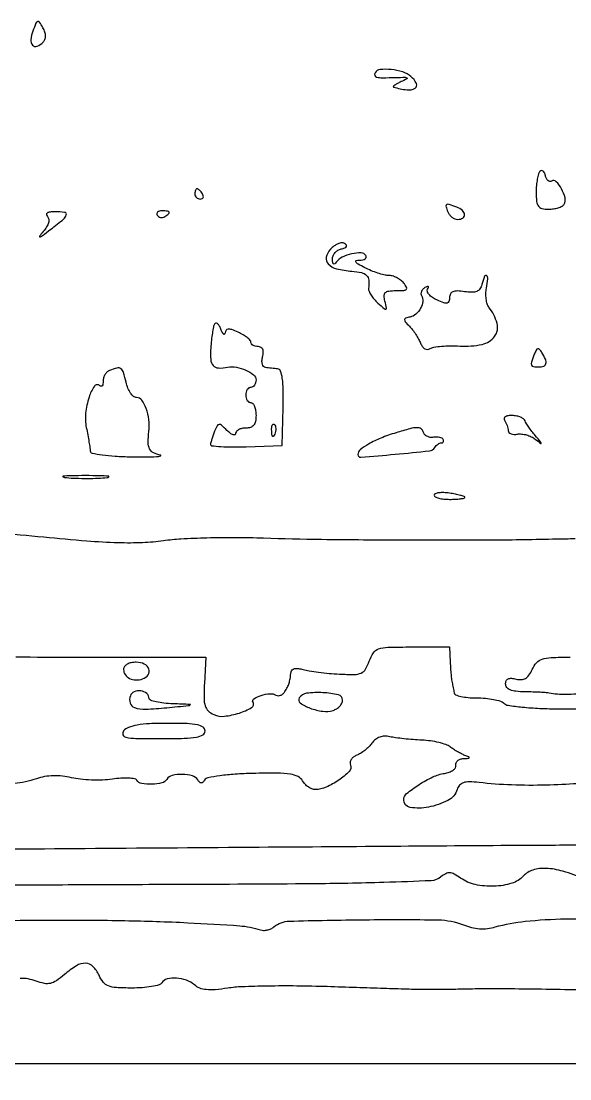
# Model space of a CAD drawing. Extents: x 0 to 5034, y 0 to 2560.
# Drawn here: x 698.9 to 806.6, y 260.2 to 467.9 of the extents above; entities that cross this region are included whole.
import ezdxf

# ---------------------------------------------------------------- set-up
doc = ezdxf.new("R2010")
doc.units = 0

msp = doc.modelspace()

# ---------------------------------------------------------------- linework, layer by layer
for points in [[(537.766971, 263.219699, 0.000035), (601.115625, 263.199988, 0.000045), (676.65134, 263.188681, 0.000036), (758.5, 263.189695, -0.00005), (959.629134, 263.186606, -0.002021), (1003.377606, 263.004753, -0.002765)], [(629.432217, 304.843757, 0.000025), (653.559375, 305.012553, 0.000082), (681.363324, 305.213055, 0.000053), (713.5, 305.453509, -0.000033), (745.636676, 305.695296, -0.00005), (773.440625, 305.899877, -0.000016), (797.567791, 306.07423, -0.001513), (801, 306.088541, 0.001338), (803.797474, 306.099229, 0.000148), (810.2, 306.142723, 0.00018)], [(807.681127, 366.21787, 0.005017), (804, 366.166433, -0.004754), (791.299605, 365.982287, -0.002067), (774.420721, 365.967837, -0.002021), (757.843247, 366.089188, -0.006031), (746.5, 366.354944, 0.008106), (741.034129, 366.460313, 0.007253), (735.361187, 366.395394, 0.007294), (730.268099, 366.188823, 0.022429), (726.835955, 365.844551, -0.026941), (722.748619, 365.471759, -0.016812), (717.938454, 365.455086, -0.012423), (711.780726, 365.794096, -0.004915), (703.335955, 366.553397, 0.007462), (694.065727, 367.339336, 0.010622)], [(697.878633, 343.060371, 0.002696), (709.074139, 343), (735.148278, 343), (734.873822, 337.828995, 0.013293), (734.797441, 334.94101, 0.073439), (735.024251, 333.406645, 0.131366), (735.620505, 332.44411, 0.08401), (736.722059, 331.710817, 0.134476), (738.784799, 331.394101, 0.047773), (741.728569, 332.02299, 0.053327), (744.143633, 333.079825, 0.424363), (744.413357, 334.140191, -0.413754), (744.575382, 334.828959, -0.063194), (745.995369, 335.478347, -0.053667), (747.750391, 335.825846, -0.161846), (748.921953, 335.548236, 0.134075), (749.342265, 335.424175, 0.099075), (749.821834, 335.509983, 0.086129), (750.287852, 335.793393, 0.071871), (750.665589, 336.233688, 0.022219), (751.176912, 337.124365, 0.043721), (751.486609, 337.879223, 0.036412), (751.69247, 338.761802, 0.01122), (751.875, 340.116631, -0.195169), (752.093268, 340.519061, -0.124543), (752.581296, 340.749126, -0.080202), (753.320669, 340.773276, -0.038802), (754.25, 340.580072, 0.030058), (755.437444, 340.31149, 0.009036), (757.271417, 340.045046, 0.009022), (759.344236, 339.819978, 0.009675), (761.376101, 339.675953, 0.013443), (764.31262, 339.6039, 0.102081), (765.660702, 339.885334, 0.160483), (766.498238, 340.631128, 0.047434), (767.223927, 342.212512, -0.063941), (768.036643, 343.840023, -0.166157), (769.065266, 344.623037, -0.074128), (770.875869, 344.940098, -0.006343), (775.597825, 345), (783, 345), (783.125, 342, 0.006245), (783.191207, 340.778121, 0.006714), (783.286719, 339.5875, 0.006389), (783.39544, 338.568134, 0.031497), (783.5, 338, -0.009327), (783.604845, 337.544688, -0.005581), (783.713281, 337, -0.005586), (783.809146, 336.455184, -0.009662), (783.875, 336, 0.276632), (784.179073, 335.611522, 0.036179), (785.226406, 335.29375, 0.0337), (786.643268, 335.072534, 0.02188), (788.3, 335, -0.022259), (790.022787, 334.923266, -0.026003), (791.643714, 334.693161, -0.026325), (792.972387, 334.360047, -0.122383), (793.644558, 333.955442, 0.162309), (794.476939, 333.539315, 0.009863), (797.27933, 333.195575, 0.013894), (800.69721, 332.940341, 0.009777), (804.551422, 332.835488, 0.004622), (810.51522, 332.845022, 0.044057)], [(810.129743, 335.936803, -0.022428), (805.789859, 335.664585, -0.052466), (802.553839, 335.946966, 0.031306), (801.979669, 336.021615, 0.004247), (800.768236, 336.092201, 0.004879), (799.329587, 336.149705, 0.004098), (797.803839, 336.183271, -0.022617), (796.041461, 336.287418, -0.070861), (794.89326, 336.575392, -0.125115), (794.242069, 337.056353, -0.173125), (794, 337.734515, -0.105701), (794.133538, 338.359135, -0.180072), (794.503425, 338.734862, -0.12913), (795.135626, 338.849948, -0.044782), (796.057271, 338.695274, 0.073728), (797.079204, 338.583867, 0.125351), (797.898754, 338.826649, 0.107179), (798.587003, 339.469038, 0.044725), (799.217786, 340.578643, -0.074945), (800.080158, 341.903158, -0.133158), (801.162239, 342.611006, -0.069033), (802.935725, 342.927657, -0.00971), (806.660515, 343, -0.008616)], [(808.123613, 318.144414, -0.008745), (801.932217, 317.860813, -0.016164), (795.152003, 317.888212, -0.019341), (788.784275, 318.366961, 0.021497), (786.878126, 318.502013, 0.084195), (785.714076, 318.337678, 0.137559), (784.978738, 317.85418, 0.102462), (784.501021, 317.003218, -0.199355), (782.690762, 314.857848, -0.072074), (778.846153, 313.530382, -0.088196), (775.284845, 313.485409, -0.367151), (774, 314.999293, -0.225697), (774.566702, 316.190789, -0.027396), (776.97685, 317.941083, -0.032519), (779.734086, 319.477268, -0.073607), (782.013097, 320.173145, 0.047893), (782.946579, 320.406651, 0.070178), (783.696035, 320.797734, 0.093184), (784.155291, 321.277188, 0.197294), (784.25, 321.773741, -0.146142), (784.292272, 322.246836, -0.119408), (784.5875, 322.662977, -0.097867), (785.099811, 322.956959, -0.070306), (785.75, 323.078947, 0.007621), (786.679059, 323.13506, 0.287493), (786.840997, 323.25449, 0.408442), (786.776164, 323.407804, 0.010158), (786, 323.71322, -0.027118), (785.324372, 324.005901, -0.014812), (784.528403, 324.433163, -0.014724), (783.743098, 324.916483, -0.022648), (783.09669, 325.384273, 0.08574), (782.287158, 325.827221, 0.024284), (780.902199, 326.227042, 0.023707), (779.26797, 326.533011, 0.02305), (777.59669, 326.686507, -0.008471), (775.864329, 326.794812, -0.007282), (774.046733, 326.966066, -0.00735), (772.401248, 327.169829, -0.020887), (771.264528, 327.376292, 0.063957), (770.234138, 327.473124, 0.077551), (769.28197, 327.291158, 0.079471), (768.448457, 326.833391, 0.071561), (767.764528, 326.123931, -0.039846), (767.153694, 325.404361, -0.027954), (766.362345, 324.694163, -0.028333), (765.522254, 324.095856, -0.051366), (764.766859, 323.722, 0.074395), (764.142476, 323.37647, 0.089134), (763.690558, 322.880577, 0.101713), (763.478535, 322.314734, 0.131294), (763.53663, 321.765141, -0.29617), (763.275699, 320.537752, -0.045146), (761.258534, 318.855151, -0.046463), (758.758006, 317.449475, -0.105202), (756.645398, 317, -0.093049), (755.984162, 317.124129, -0.056177), (755.276053, 317.495811, -0.053662), (754.630926, 318.042312, -0.062719), (754.154802, 318.687868, 0.151293), (753.250797, 319.547566, 0.077669), (751.745004, 320.021535, 0.037024), (749.19587, 320.215401, 0.006545), (744.397939, 320.161672, 0.01072), (740.899864, 320.001607, 0.017141), (737.924698, 319.698754, 0.013076), (735.567124, 319.313755, 0.210321), (734.917827, 318.867042, -0.057326), (734.571065, 318.42764, -0.204674), (734.246227, 318.296236, -0.198327), (733.919492, 318.438614, -0.053727), (733.565983, 318.893237, 0.190085), (732.501411, 319.688398, 0.062141), (730.52611, 319.97023, 0.062314), (728.552979, 319.758555, 0.199039), (727.5, 319, -0.197914), (726.517391, 318.288902, -0.051489), (724.544307, 318.025367, -0.051458), (722.572683, 318.169422, -0.213524), (721.608866, 318.823852, 0.220688), (721.172547, 319.111469, 0.026086), (719.986185, 319.225993, 0.02727), (718.484033, 319.210292, 0.019089), (716.799849, 319.035946, -0.02666), (714.883072, 318.8668, -0.017656), (712.67313, 318.868124, -0.017789), (710.520006, 319.022293, -0.032707), (708.789529, 319.323699, 0.031886), (706.983226, 319.641368, 0.035282), (705.211696, 319.711916, 0.036506), (703.504585, 319.534233, 0.039706), (701.890305, 319.111605, -0.065247), (697.527835, 318.20401, -0.060559)], [(809.5, 299.451546, 0.026196), (805.257885, 300.942751, 0.059765), (801.916623, 301.503459, 0.085531), (799.361593, 301.185596, 0.136034), (797.512562, 300.013881, -0.137324), (795.225178, 298.572493, -0.06377), (791.732172, 298.001682, -0.061997), (788.053396, 298.330774, -0.099819), (785.179548, 299.586793, 0.027071), (783.906076, 300.379678, 0.110029), (783.034993, 300.633541, 0.137812), (782.246894, 300.46598, 0.052367), (781.303174, 299.836793, -0.162857), (779.366838, 299.086224, -0.004377), (770.114945, 298.733026, -0.005472), (755.983787, 298.472164, -0.001025), (730.096132, 298.330737, 0.000185), (710.408542, 298.256266, 0.000237), (692.278239, 298.1724, 0.000182)], [(694.530772, 291.261557, -0.002523), (705.590984, 291.353121, -0.005421), (719.268459, 291.249023, -0.007365), (731.606977, 290.839448, -0.005894), (741.794416, 290.230536, -0.062163), (745.876748, 289.42146, 0.082761), (746.497371, 289.324692, 0.053134), (747.222931, 289.409705, 0.05181), (747.937303, 289.651472, 0.065811), (748.526191, 290.021737, -0.168017), (751.51129, 291.144657, -0.004122), (766.379851, 291.421727, -0.006196), (780.782341, 291.392866, -0.091413), (785.723349, 290.408162, 0.035908), (787.326186, 289.899587, 0.04236), (788.899064, 289.66059, 0.043664), (790.447815, 289.693346, 0.042746), (791.97877, 289.993911, -0.045004), (797.86432, 291.121864, -0.02011), (805.744158, 291.588811, -0.01767), (815.090265, 291.435878, -0.012422)], [(812.902156, 277.501341, 0.0021), (805.652912, 277.676519, 0.001983), (798.261883, 277.79474, 0.001969), (791.715062, 277.847703, 0.006915), (787.5, 277.806903, -0.001811), (784.217186, 277.741606, -0.00187), (780.96875, 277.700911, -0.001804), (778.154142, 277.686332, -0.008011), (776.5, 277.710236, -0.000374), (774.610345, 277.76925, -0.000038), (770.109521, 277.913522, -0.000047), (764.746052, 278.086359, -0.000038), (758.957945, 278.273863, 0.005759), (753.026947, 278.398078, 0.006176), (747.231222, 278.381099, 0.005878), (742.255554, 278.246537, 0.028838), (739.457945, 277.975859, -0.016543), (736.9895, 277.675639, -0.045924), (735.2432, 277.682345, -0.066606), (733.946251, 277.984157, -0.09095), (732.921259, 278.602836, 0.09437), (731.339355, 279.543083, 0.071702), (729.360139, 279.954463, 0.079299), (727.556241, 279.779856, 0.192958), (726.5, 279, -0.192166), (725.972646, 278.609391, -0.022474), (724.512376, 278.29375, -0.02436), (722.669082, 278.072931, -0.017631), (720.601498, 278, -0.013862), (717.583036, 278.083698, -0.079145), (716.020577, 278.422289, -0.129746), (715.018513, 279.152014, -0.064038), (714.181954, 280.5, 0.085283), (712.990495, 282.250248, 0.197655), (711.561505, 282.875895, 0.144136), (709.764537, 282.390358, 0.040064), (707.382237, 280.652363, -0.026453), (705.802382, 279.432618, -0.094268), (704.63899, 278.917821, -0.10761), (703.453704, 278.900964, -0.040209), (701.846098, 279.364193, 0.047843), (700.283541, 279.788765, 0.052166), (698.714109, 279.891648, 0.044042)]]:
    msp.add_lwpolyline(points, format="xyb")
for points in [[(701.186556, 466, 0.064214), (700.780909, 464.287264, 0.213469), (701.13245, 463.21324, 0.313981), (702.012166, 463.011541, 0.100919), (703.191125, 463.791125, 0.096692), (703.571598, 464.356172, 0.102282), (703.701698, 465.011518, 0.083087), (703.568087, 465.773083, 0.043268), (703.16856, 466.653625, 0.020348), (702.514156, 467.713545, 0.335705), (702.144357, 467.839887, 0.21593), (701.795214, 467.518596, 0.010195)], [(768.367878, 457.786222, 0.22566), (768.311082, 457.270508, 0.260666), (768.676503, 456.945707, 0.055973), (769.801078, 456.827416, 0.005635), (772.5, 456.876807, -0.004432), (774.252092, 456.913087, -0.17704), (774.609492, 456.787221, -0.539045), (774.587253, 456.580266, -0.011732), (773.5, 456.053055, 0.014587), (772.766475, 455.69218, 0.032133), (772.234375, 455.365491, 0.060425), (771.963001, 455.119898, 0.546222), (772, 454.993774, 0.040159), (774.651007, 454.441764, 0.168737), (776.218818, 454.774795, 0.391178), (776.491692, 455.718731, 0.103802), (775.423941, 457.063123, 0.097457), (773.794646, 457.949879, 0.050543), (771.516838, 458.419024, 0.050543), (769.384307, 458.421419, 0.233444)], [(800.75, 438.423045, 0.126035), (800.459059, 437.926962, 0.024579), (800.220312, 436.909686, 0.024691), (800.055046, 435.664947, 0.02066), (800, 434.333333, 0.023884), (800.087696, 432.498509, 0.134949), (800.433074, 431.591393, 0.184086), (801.132964, 431.138201, 0.052682), (802.440983, 431, 0.036881), (803.419726, 431.072292, 0.040922), (804.342723, 431.287679, 0.044911), (805.086053, 431.602668, 0.132427), (805.487227, 431.979333, 0.203268), (805.675939, 433.207158, 0.062235), (804.977424, 434.992831, 0.069657), (803.93387, 436.405381, 0.350647), (803.025509, 436.515765, -0.175522), (802.667175, 436.44086, -0.146782), (802.312475, 436.604787, -0.103007), (802.014589, 437.003955, -0.05888), (801.825682, 437.577469, 0.054257), (801.646935, 438.137454, 0.122409), (801.375357, 438.486663, 0.198679), (801.061263, 438.574927, 0.169427)], [(733, 434, 0.105053), (733.081062, 433.618444, 0.099167), (733.311086, 433.29375, 0.09642), (733.654762, 433.076123, 0.093332), (734.059017, 433, 0.108972), (734.413961, 433.078288, 0.182303), (734.6254, 433.29375, 0.161196), (734.656512, 433.6179, 0.082592), (734.5, 434, 0.029505), (734.231006, 434.382774, 0.035638), (733.933975, 434.70625, 0.038439), (733.65171, 434.934461, 0.151918), (733.440983, 435, 0.210953), (733.272352, 434.92554, 0.081139), (733.129539, 434.70625, 0.061769), (733.032345, 434.382849, 0.042167)], [(704.036346, 429.563654, -0.162005), (704.301386, 429.034278, -0.102164), (704.259097, 428.338005, -0.073059), (703.899733, 427.511502, -0.038532), (703.236346, 426.607411, 0.013165), (702.481725, 425.681316, 0.728704), (702.56748, 425.556522, 0.088023), (703.059932, 425.804399, 0.003385), (704.694671, 427.043757, 0.008051), (707.239171, 429.066127, 0.161516), (707.760762, 429.892804, 0.449012), (707.424742, 430.382423, 0.031327), (705.55, 430.5, 0.027848), (704.569519, 430.445348, 0.111109), (704.004138, 430.25, 0.288794), (703.854414, 429.943593, 0.171048)], [(725.613087, 429.817021, 0.108766), (725.88478, 429.536973, 0.099739), (726.257398, 429.385962, 0.095385), (726.673795, 429.387618, 0.090093), (727.069098, 429.542705, 0.02679), (727.852054, 430.086603, 0.350126), (727.929499, 430.40792, 0.269722), (727.618676, 430.623697, 0.019984), (726.543989, 430.666667, 0.059057), (726.024148, 430.605052, 0.126631), (725.669932, 430.417083, 0.191218), (725.534562, 430.139071, 0.158515)], [(782.638374, 430.5, 0.074185), (782.962529, 429.926569, 0.064359), (783.454091, 429.440625, 0.06686), (784.031441, 429.111903, 0.096313), (784.606989, 429, 0.127945), (785.604576, 429.25952, 0.293113), (785.955688, 429.915368, 0.201856), (785.528974, 430.740881, 0.082423), (784.418213, 431.393011, 0.010164), (782.918683, 431.933731, 0.200314), (782.440065, 431.900345, 0.357471), (782.289727, 431.562907, 0.024732)], [(759.608418, 423.119801, 0.128884), (758.792268, 421.54909, 0.25458), (759.163799, 420.235895, 0.140964), (760.835621, 419.286587, 0.040095), (763.816474, 418.817161, -0.034251), (765.717019, 418.540555, -0.148306), (766.702234, 417.992738, -0.172379), (767.13493, 417.042906, -0.050202), (767.111656, 415.411166, 0.133028), (767.19275, 414.874316, 0.038307), (767.592232, 414.12717, 0.035609), (768.191421, 413.320319, 0.03133), (768.923624, 412.569119, 0.004483), (770.207669, 411.427848, 0.243843), (770.513786, 411.353169, 0.409768), (770.642946, 411.56199, 0.007978), (770.31382, 412.907953, -0.050769), (770.142592, 414.008646, -0.218794), (770.380933, 414.608989, -0.164963), (771.053068, 414.921395, -0.027034), (772.505813, 415, 0.014652), (774.009884, 415.044086, 0.184226), (774.519052, 415.273284, 0.341425), (774.571253, 415.687282, 0.040051), (774, 416.5, 0.060047), (773.393698, 417.074097, 0.04393), (772.602843, 417.559375, 0.044602), (771.758098, 417.890349, 0.071189), (770.991862, 418, -0.057698), (770.118961, 418.101066, -0.020432), (768.905178, 418.438815, -0.019964), (767.590327, 418.922017, -0.022161), (766.364307, 419.493839, -0.011474), (765.064327, 420.210238, -0.10819), (764.597572, 420.638284, -0.505288), (764.683125, 420.894176, -0.077405), (765.309017, 420.993839, 0.049662), (765.96265, 421.06117, 0.107651), (766.422131, 421.264363, 0.183194), (766.616657, 421.562844, 0.194599), (766.558021, 421.90612, 0.257755), (765.636786, 422.424683, 0.058053), (763.78335, 422.224087, 0.056585), (761.890313, 421.561186, 0.132482), (760.765313, 420.587716, -0.068378), (760.458821, 420.245645, -0.356371), (760.223502, 420.241178, -0.195508), (760.061675, 420.524504, -0.030928), (760.015313, 421.176676, -0.09865), (760.141806, 421.843272, -0.081308), (760.518561, 422.462696, -0.079496), (761.082663, 422.941148, -0.087508), (761.75, 423.200137, 0.034934), (762.445472, 423.389226, 0.174852), (762.754134, 423.639603, 0.310151), (762.737189, 423.929369, 0.087455), (762.383647, 424.24988, 0.163648), (761.833706, 424.38303, 0.075097), (761.107928, 424.207889, 0.062395), (760.325716, 423.768987, 0.04986)], [(789.337677, 416.183276, -0.090047), (788.946818, 415.343004, -0.143281), (788.330365, 414.853435, -0.101718), (787.381827, 414.677089, -0.031712), (785.931296, 414.796776, 0.026304), (784.504303, 414.93006, 0.104856), (783.642742, 414.783575, 0.182449), (783.173348, 414.356447, 0.118444), (783, 413.634938, -0.073346), (782.886068, 412.862443, -0.279685), (782.538976, 412.550255, -0.137619), (781.880053, 412.607361, -0.016891), (780.531357, 413.167667, -0.041684), (779.631408, 413.672062, -0.065942), (778.970928, 414.258231, -0.092335), (778.636587, 414.830048, -0.228486), (778.685865, 415.300736, 0.04974), (778.859003, 415.65537, 0.378179), (778.797366, 415.815073, 0.232582), (778.573767, 415.820064, 0.029722), (778.138197, 415.58541, 0.070098), (777.72969, 415.245816, 0.085905), (777.463924, 414.827419, 0.100141), (777.379057, 414.397498, 0.138081), (777.486932, 414.021144, -0.167231), (777.742927, 412.887963, -0.095617), (777.324048, 411.533233, -0.09107), (776.402925, 410.375734, -0.132442), (775.236264, 409.806927, 0.032261), (774.379911, 409.583893, 0.306959), (774.160848, 409.299203, 0.197619), (774.302846, 408.884661, 0.015), (775.127361, 408, -0.030409), (775.74603, 407.293793, -0.019621), (776.377624, 406.407944, -0.019726), (776.928959, 405.489641, -0.034795), (777.298891, 404.686618, 0.061798), (777.661028, 404.000381, 0.112266), (778.127891, 403.575641, 0.141699), (778.65352, 403.450865, 0.126956), (779.189959, 403.617401, -0.099877), (779.932244, 403.892131, -0.017745), (781.410613, 404.07024, -0.018569), (783.184592, 404.154172, -0.015794), (785.058791, 404.113981, 0.0639), (789.369065, 404.436125, 0.184463), (791.852912, 406.017875, 0.23148), (792.325232, 408.556166, 0.097155), (790.72709, 411.744254, -0.092564), (790.391399, 412.398971, -0.040263), (790.188073, 413.359071, -0.038041), (790.131452, 414.44355, -0.041274), (790.243652, 415.494254, 0.019366), (790.52291, 417.340031, 0.263886), (790.265057, 417.942207, 0.505237), (789.848907, 417.820082, 0.023482)], [(736.855313, 408.433624, 0.070177), (736.649845, 407.858157, 0.011053), (736.43326, 406.672689, 0.012089), (736.24142, 405.25418, 0.010295), (736.106192, 403.75, 0.033898), (736.103228, 401.470228, 0.164497), (736.591097, 400.291894, 0.206631), (737.615655, 399.803718, 0.056931), (739.435529, 399.943422, -0.091575), (741.144252, 399.956603, -0.060499), (743.027655, 399.3827, -0.065008), (744.52451, 398.472238, -0.227429), (745, 397.480948, -0.065727), (744.925255, 396.914805, -0.083036), (744.70625, 396.435028, -0.099156), (744.381348, 396.114121, -0.14642), (744, 396, 0.148195), (743.618646, 395.884432, 0.098894), (743.29375, 395.559375, 0.082425), (743.074694, 395.073457, 0.064853), (743, 394.5, 0.064853), (743.074694, 393.926543, 0.082425), (743.29375, 393.440625, 0.098894), (743.618646, 393.115568, 0.148195), (744, 393, -0.226478), (744.382936, 392.817169, -0.074992), (744.70625, 392.265625, -0.057076), (744.926884, 391.457356, -0.038131), (745, 390.5, -0.044917), (744.893532, 389.317234, -0.124434), (744.55, 388.5625, -0.149477), (743.935258, 388.142566, -0.07578), (743, 388, 0.051602), (742.234755, 387.920813, 0.071518), (741.5875, 387.685268, 0.091543), (741.152489, 387.337512, 0.180377), (741, 386.928571, -0.292212), (740.843313, 386.683359, -0.199012), (740.502405, 386.66947, -0.078476), (739.957627, 386.973341, -0.03), (739.30606, 387.551082, 0.014705), (738.243861, 388.552573, 0.202695), (737.753531, 388.718668, 0.262306), (737.366384, 388.461455, 0.024236), (736.876346, 387.372511, 0.008485), (736.589518, 386.60451, 0.009118), (736.336058, 385.845331, 0.008733), (736.141963, 385.186556, 0.042161), (736.070285, 384.803085, 0.413235), (736.289591, 384.533665, 0.009475), (738.097587, 384.379789, 0.015569), (740.364216, 384.300836, 0.009212), (743.070435, 384.340726), (750.14087, 384.575282), (750.320435, 392.03595, 0.009097), (750.341043, 395.546602, 0.031969), (750.169017, 397.798605, 0.052155), (749.825826, 399.174922, 0.28788), (749.25, 399.623309, -0.000755), (748.690233, 399.680897, -0.000481), (748.039177, 399.749503, -0.000483), (747.400782, 399.81802, -0.000899), (746.883369, 399.875, -0.190839), (746.499096, 400.079287, -0.10858), (746.248382, 400.550781, -0.079864), (746.171819, 401.225341, -0.0524), (746.289749, 402, 0.047946), (746.429127, 402.863891, 0.120594), (746.318305, 403.487449, 0.169691), (745.968104, 403.861786, 0.121219), (745.40638, 404, -0.057768), (744.868478, 404.062355, -0.076984), (744.413124, 404.246599, -0.095837), (744.107984, 404.519255, -0.164066), (744, 404.839485, 0.190598), (743.843176, 405.235938, 0.037004), (743.265625, 405.766975, 0.034577), (742.457269, 406.320433, 0.025934), (741.5, 406.818046, 0.017815), (740.23658, 407.34019, 0.098082), (739.512657, 407.457563, 0.232118), (739.112072, 407.243402, 0.142588), (738.929715, 406.728561, -0.141162), (738.832117, 406.450552, -0.440107), (738.657645, 406.428892, -0.101932), (738.400091, 406.759409, -0.02139), (738.102217, 407.433624, 0.036891), (737.777092, 408.111879, 0.093799), (737.423589, 408.524993, 0.207228), (737.107447, 408.611563, 0.241101)], [(799.639163, 402.502058, 0.012459), (799.09534, 400.971953, 0.163417), (799.099728, 400.378485, 0.279769), (799.462075, 400.077079, 0.03708), (800.5, 400, 0.089174), (801.474714, 400.175233, 0.254903), (801.911784, 400.677741, 0.160791), (801.824426, 401.529825, 0.036004), (801.123851, 402.833846, 0.038367), (800.660796, 403.453612, 0.274684), (800.319776, 403.565218, 0.222828), (800.005596, 403.322208, 0.026892)], [(716.25, 399.337719, 0.096788), (715.772005, 399.026936, 0.06555), (715.367188, 398.516393, 0.062877), (715.09334, 397.892993, 0.072204), (715, 397.25, -0.03962), (714.955212, 396.685664, -0.113434), (714.808612, 396.323159, -0.249945), (714.593779, 396.21383, -0.19395), (714.348467, 396.318199, 0.466016), (713.283169, 396.225512, 0.07479), (712.216268, 394.08569, 0.052601), (711.552444, 390.942168, 0.075379), (711.687359, 388.101904, -0.003777), (711.967256, 386.649551, -0.004392), (712.210819, 385.264309, -0.003916), (712.397345, 384.089308, -0.026136), (712.454889, 383.5, 0.343843), (712.806569, 383.088719, 0.015143), (714.78442, 382.747751, 0.019697), (717.361426, 382.486472, 0.011125), (720.5, 382.362728, 0.004812), (723.430174, 382.340652, 0.013358), (725.489062, 382.399971, 0.05451), (726.255666, 382.527172, 0.787359), (726.25, 382.682279, -0.06564), (724.865743, 383.158591, -0.16496), (724.123961, 383.90644, -0.1157), (723.842236, 385.143184, -0.024724), (723.96606, 387.35835, 0.054815), (723.956276, 389.664159, 0.058503), (723.440611, 391.860216, 0.069805), (722.584834, 393.476709, 0.240619), (721.560403, 394, -0.178704), (720.975642, 394.215893, -0.065502), (720.377044, 394.88125, -0.054426), (719.855479, 395.851902, -0.042054), (719.5, 397, 0.019962), (718.996608, 398.922262, 0.164252), (718.476988, 399.647596, 0.217386), (717.704403, 399.80055, 0.037735)], [(748.683114, 386.8125, -0.054073), (748.461564, 386.395823, -0.470617), (748.279315, 386.37858, -0.168741), (748.137993, 386.670344, -0.018894), (748.078947, 387.416667, -0.028489), (748.089945, 388.112848, -0.077125), (748.200665, 388.592839, -0.208169), (748.385309, 388.77538, -0.296942), (748.604167, 388.729167, -0.126455), (748.797407, 388.402231, -0.060344), (748.876576, 387.916927, -0.05415), (748.839148, 387.359369, -0.051402)], [(793.811858, 389.529643, -0.034775), (794.066435, 389.062298, -0.024814), (794.287319, 388.508708, -0.025188), (794.44573, 387.957122, -0.047927), (794.507129, 387.5, 0.18869), (794.662417, 387.143427, 0.107569), (795.063056, 386.885069, 0.079709), (795.654313, 386.765608, 0.052833), (796.346631, 386.810873, -0.070129), (797.158735, 386.835918, -0.041579), (798.111384, 386.650421, -0.040755), (799.050198, 386.300384, -0.054818), (799.824189, 385.828107, 0.001929), (800.919829, 384.989055, 0.621645), (800.995781, 385.026939, 0.175309), (800.932717, 385.198987, 0.00103), (799.821259, 386.517233, -0.012403), (799.155036, 387.344895, -0.012993), (798.541279, 388.192079, -0.012738), (798.050035, 388.949291, -0.054783), (797.821259, 389.434527, 0.158898), (797.545426, 389.800189, 0.054514), (796.956101, 390.122477, 0.047568), (796.182359, 390.358822, 0.039431), (795.327171, 390.46417, 0.040236), (794.501331, 390.433864, 0.109311), (793.951451, 390.242521, 0.212568), (793.734277, 389.924581, 0.189387)], [(772.5, 387.087088, 0.020814), (769.517464, 386.030309, 0.034582), (767.118124, 384.867508, 0.039442), (765.449316, 383.727633, 0.226955), (765, 382.78874, 0.43773), (765.562424, 382.269401, 0.003466), (772.347177, 382.858085, 0.004238), (779.052482, 383.544122, 0.227678), (780.111803, 384.205549, -0.047297), (780.393142, 384.568472, -0.05092), (780.73136, 384.862183, -0.056911), (781.073091, 385.048708, -0.130476), (781.361803, 385.08541, 0.124805), (781.584691, 385.111221, 0.168464), (781.739092, 385.240588, 0.139921), (781.797726, 385.459623, 0.078148), (781.75, 385.733614, 0.185104), (781.533006, 385.994133, 0.069894), (781.083677, 386.168757, 0.056954), (780.489239, 386.23882, 0.042865), (779.83273, 386.184771, -0.080259), (779.170736, 386.179711, -0.085885), (778.557482, 386.385582, -0.093069), (778.087122, 386.766593, -0.116745), (777.83273, 387.265023, 0.192789), (777.40224, 387.867534, 0.151866), (776.622332, 388.081763, 0.057579), (775.216346, 387.87159, 0.00887)], [(707.776433, 378.266503, 0.013671), (709.684837, 378.147583, 0.00893), (711.890462, 378.110009, 0.008983), (714.043501, 378.150473, 0.016947), (715.776433, 378.273107, 0.153636), (716.099419, 378.413268, 0.661512), (716.056202, 378.54709, 0.018464), (714.373175, 378.635783, 0.004138), (711.5, 378.65719, 0.003921), (708.635274, 378.63236, 0.022011), (707.106202, 378.539701, 0.807686), (707.092045, 378.40844, 0.057523)], [(780, 374.826807, 0.282744), (780.196188, 374.507607, 0.049958), (780.88125, 374.242875, 0.041208), (781.850422, 374.059941, 0.026053), (783, 374, 0.012096), (784.150175, 374.02783, 0.019939), (785.11875, 374.113535, 0.014861), (785.87344, 374.233661, 0.360284), (786, 374.386501, 0.322443), (785.876863, 374.557592, 0.013551), (785.11875, 374.788807, 0.018975), (784.149992, 375.016637, 0.011827), (783, 375.213308, 0.025568), (781.850015, 375.322426, 0.042928), (780.88125, 375.2814, 0.055623), (780.202007, 375.11571, 0.314934)], [(719, 340.606989, 0.151238), (719.317219, 339.582231, 0.127296), (720.176921, 338.832516, 0.109464), (721.410745, 338.522882, 0.091111), (722.75, 338.730641, 0.158065), (723.821386, 339.543694, 0.248241), (723.958258, 340.665071, 0.190928), (723.062027, 341.641687, 0.113225), (721.5, 342, 0.048268), (720.497955, 341.903041, 0.079023), (719.698668, 341.610699, 0.105211), (719.184839, 341.161843, 0.162184)], [(720.329363, 335.415924, 0.166406), (720.276653, 333.977105, 0.245194), (721.142746, 333.091168, 0.088667), (723.313741, 332.787547, 0.015065), (727.5, 333.072846, 0.000403), (731.74481, 333.49437, 0.111949), (732.084939, 333.608126, 0.743444), (732.05873, 333.709288, 0.000831), (728.75, 333.831892, -0.017661), (726.929301, 333.960821, -0.028451), (725.395313, 334.21294, -0.027813), (724.255516, 334.535021, -0.320269), (724, 334.893011, 0.221948), (723.549373, 335.858166, 0.139815), (722.392428, 336.373904, 0.134405), (721.103686, 336.211046, 0.205699)], [(753.498843, 334.998127, 0.396292), (753.702729, 333.997658, 0.065221), (755.617055, 332.98911, 0.055269), (758.115661, 332.366506, 0.110728), (760.132082, 332.541921, 0.064964), (760.846202, 332.875569, 0.064845), (761.451299, 333.381454, 0.07083), (761.860735, 333.975413, 0.116044), (762, 334.567388, 0.349774), (761.175863, 335.601357, 0.043597), (758.127087, 336.024046, 0.042727), (754.929974, 335.912815, 0.228098)], [(719, 328.5, 0.266432), (718.870651, 327.755217, 0.26105), (719.448323, 327.257397, 0.045975), (721.425491, 327.04163, 0.004203), (726.377555, 327, 0.006305), (730.929387, 327.057398, 0.036772), (733.312926, 327.293491, 0.087837), (734.564702, 327.746832, 0.268193), (735, 328.5, 0.248181), (734.608465, 329.240225, 0.099615), (733.520407, 329.69917, 0.042331), (731.453855, 329.939916, 0.007841), (727.622445, 330, 0.011063), (724.082964, 329.921673, 0.032008), (721.647286, 329.656985, 0.047388), (719.983643, 329.202025, 0.129828)]]:
    msp.add_lwpolyline(points, format="xyb", close=True)

doc.saveas('drawing.dxf')
